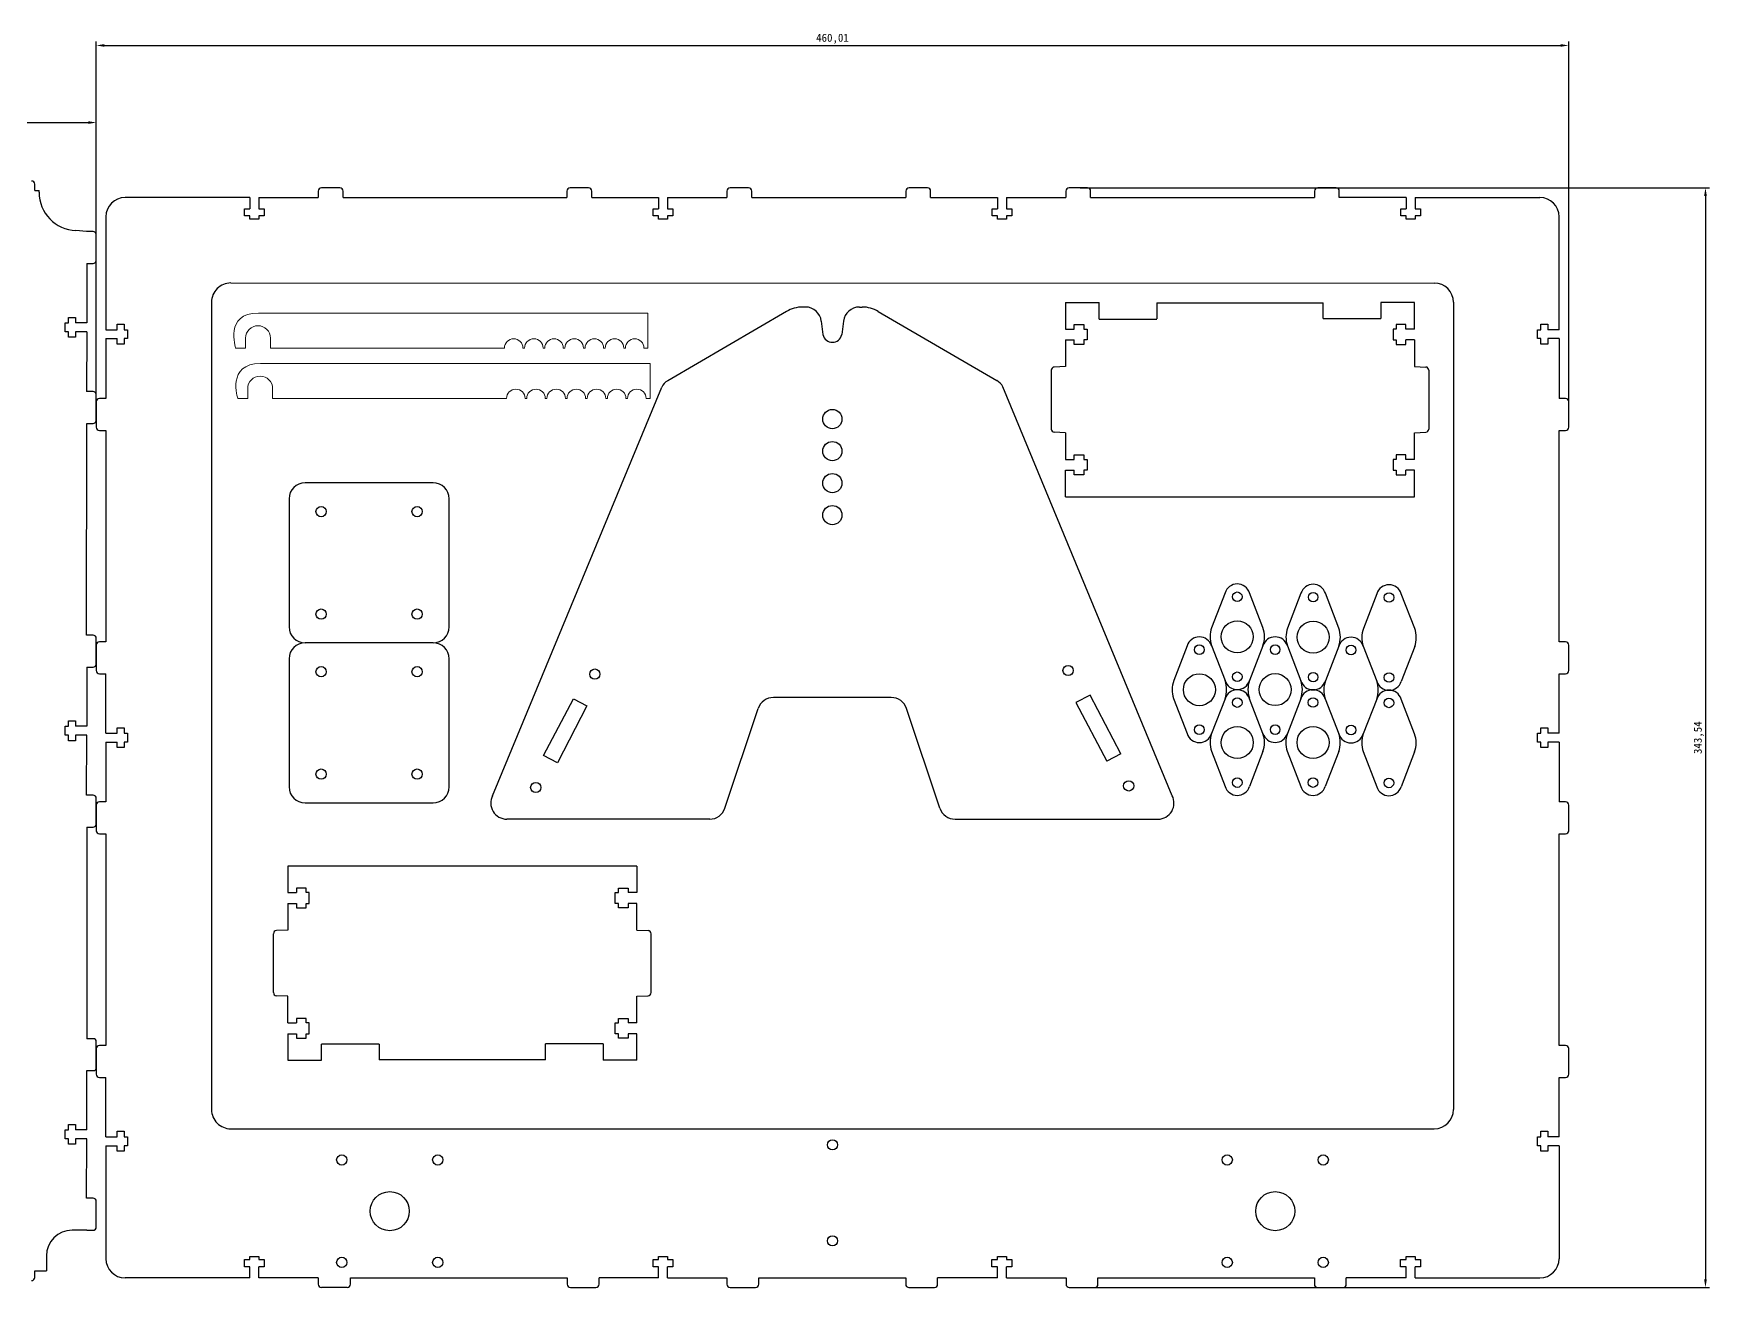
# Model space of a CAD drawing. Header units: millimetres. Extents: x 1942 to 3344, y 1295 to 2236.
# Drawn here: x 2820 to 3344, y 1690 to 2082 of the extents above; entities that cross this region are included whole.
import ezdxf

# ---------------------------------------------------------------- set-up
doc = ezdxf.new("R2010")
doc.units = ezdxf.units.MM
doc.layers.add('CUTS', color=1, linetype='Continuous')
doc.styles.get("Standard").update_dxf_attribs({"font": ''})
doc.styles.get('Standard').set_extended_font_data('SimSun')
doc.dimstyles.new('ISO-25', dxfattribs={"dimtxt": 2.5, "dimasz": 2.5, "dimexe": 1.25, "dimexo": 0.625, "dimtad": 1, "dimtxsty": 'Standard', "dimcen": 2.5, "dimadec": 0, "dimazin": 0, "dimtfac": 1, "dimtmove": 0, "dimatfit": 3, "dimfxl": 1, "dimarcsym": 0})

# ---------------------------------------------------------------- blocks, each defined once
blk = doc.blocks.new('*D9')
at = {"color": 0, "lineweight": -2, "transparency": 16777216}
for p, q in [((2380.07, 2015.54), (2380.07, 2055.19)), ((2382.57, 2053.94), (2837.58, 2053.94)), ((2840.08, 2015.54), (2840.08, 2055.19))]:
    blk.add_line(p, q, dxfattribs=at)
at = {"color": 0, "transparency": 16777216}
for points in [[(2382.57, 2054.36), (2382.57, 2053.53), (2380.07, 2053.94)], [(2837.58, 2054.36), (2837.58, 2053.53), (2840.08, 2053.94)]]:
    blk.add_solid(points, dxfattribs=at)
at = {"layer": 'Defpoints', "color": 0, "transparency": 16777216}
for p in [(2840.08, 2053.94), (2380.07, 2014.92), (2840.08, 2014.92)]:
    blk.add_point(p, dxfattribs=at)
at = {"color": 0, "transparency": 16777216, "insert": (2610.08, 2055.82), "char_height": 2.5, "attachment_point": 5}
blk.add_mtext('460', dxfattribs=at)
blk = doc.blocks.new('*D11')
at = {"color": 0, "lineweight": -2, "transparency": 16777216}
for p, q in [((2840.08, 1963.39), (2840.08, 2079.29)), ((3300.08, 1963.39), (3300.08, 2079.29)), ((2842.58, 2078.04), (3297.58, 2078.04))]:
    blk.add_line(p, q, dxfattribs=at)
at = {"color": 0, "transparency": 16777216}
for points in [[(2842.58, 2078.45), (2842.58, 2077.62), (2840.08, 2078.04)], [(3297.58, 2078.45), (3297.58, 2077.62), (3300.08, 2078.04)]]:
    blk.add_solid(points, dxfattribs=at)
at = {"layer": 'Defpoints', "color": 0, "transparency": 16777216}
for p in [(3300.08, 2078.04), (2840.08, 1962.76), (3300.08, 1962.76)]:
    blk.add_point(p, dxfattribs=at)
at = {"color": 0, "transparency": 16777216, "insert": (3070.08, 2080.12), "char_height": 2.5, "attachment_point": 5}
blk.add_mtext('460,01', dxfattribs=at)
blk = doc.blocks.new('*D12')
at = {"color": 0, "lineweight": -2, "transparency": 16777216}
for p, q in [((3147.48, 2033.52), (3344.07, 2033.52)), ((3342.82, 2031.02), (3342.82, 1692.48)), ((3147.48, 1689.98), (3344.07, 1689.98))]:
    blk.add_line(p, q, dxfattribs=at)
at = {"color": 0, "transparency": 16777216}
for points in [[(3342.4, 2031.02), (3343.23, 2031.02), (3342.82, 2033.52)], [(3342.4, 1692.48), (3343.23, 1692.48), (3342.82, 1689.98)]]:
    blk.add_solid(points, dxfattribs=at)
at = {"layer": 'Defpoints', "color": 0, "transparency": 16777216}
for p in [(3146.86, 2033.52), (3146.86, 1689.98), (3342.82, 1689.98)]:
    blk.add_point(p, dxfattribs=at)
at = {"color": 0, "transparency": 16777216, "insert": (3340.73, 1861.75), "char_height": 2.5, "attachment_point": 5, "rotation": 90}
blk.add_mtext('343,54', dxfattribs=at)

msp = doc.modelspace()

# ---------------------------------------------------------------- linework, layer by layer
at = {"color": 6}
for p, q in [((2890.879, 2030.521), (2909.428, 2030.521)), ((3018.552, 2030.521), (3037.102, 2030.521)), ((3124.45, 2030.521), (3142.984, 2030.521)), ((3249.323, 2030.521), (3228.423, 2030.536)), ((2837.076, 2009.93), (2837.076, 1991.379)), ((2876.078, 1997.815), (2876.078, 1745.561)), ((2837.076, 1988.578), (2837.074, 1969.903)), ((2843.078, 1986.426), (2843.076, 1967.753)), ((3297.083, 1986.427), (3297.081, 1967.753)), ((2945.308, 1941.375), (2905.308, 1941.375)), ((2900.308, 1936.375), (2900.308, 1896.375)), ((2950.308, 1896.375), (2950.308, 1936.375)), ((3142.906, 1937.019), (3251.906, 1937.019)), ((2945.308, 1891.375), (2905.308, 1891.375)), ((2900.308, 1886.375), (2900.308, 1846.375)), ((2950.308, 1846.375), (2950.308, 1886.375)), ((2837.076, 1883.836), (2837.076, 1865.304)), ((2843.078, 1863.151), (2843.078, 1881.7)), ((2837.074, 1843.814), (2837.076, 1862.503)), ((3297.083, 1860.35), (3297.081, 1841.676)), ((2905.308, 1841.375), (2945.308, 1841.375)), ((2837.076, 1739.226), (2837.085, 1757.741)), ((2843.078, 1737.074), (2843.078, 1755.623)), ((3297.083, 1737.076), (3297.083, 1755.626)), ((2837.074, 1717.835), (2837.076, 1736.425)), ((2909.389, 1692.981), (2890.84, 1692.981)), ((3015.712, 1692.981), (2997.18, 1692.981)), ((3121.611, 1692.981), (3102.935, 1692.983)), ((3249.284, 1692.981), (3230.609, 1692.983)), ((2918.505, 1689.982), (2910.389, 1689.982))]:
    msp.add_line(p, q, dxfattribs=at)
at = {"color": 6, "linetype": 'Continuous'}
for p, q in [((3055.713, 1994.936), (3018.63, 1973.279)), ((3061.63, 1996.301), (3060.756, 1996.301)), ((3078.47, 1996.301), (3079.349, 1996.301)), ((3084.383, 1994.942), (3121.395, 1973.382)), ((3142.906, 1997.719), (3142.906, 1989.42)), ((3142.906, 1997.719), (3153.427, 1997.719)), ((3153.427, 1992.541), (3153.427, 1997.719)), ((3171.407, 1997.614), (3171.427, 1992.614)), ((3171.407, 1997.614), (3223.406, 1997.614)), ((3223.406, 1992.719), (3223.406, 1997.614)), ((3251.906, 1997.719), (3241.406, 1997.719)), ((3241.406, 1997.719), (3241.406, 1992.719)), ((3251.906, 1989.42), (3251.906, 1997.719)), ((3066.592, 1991.914), (3067.116, 1987.672)), ((3073.507, 1991.914), (3072.983, 1987.672)), ((3153.427, 1992.541), (3171.427, 1992.541)), ((3223.406, 1992.719), (3241.406, 1992.719)), ((3142.906, 1986.019), (3142.906, 1977.719)), ((3251.906, 1986.019), (3251.906, 1977.719)), ((3138.406, 1976.562), (3138.406, 1958.175)), ((3142.906, 1977.719), (3139.362, 1977.561)), ((3251.906, 1977.719), (3255.451, 1977.561)), ((3256.406, 1976.562), (3256.406, 1958.175)), ((2963.893, 1843.624), (3016.724, 1971.285)), ((3176.204, 1843.625), (3123.305, 1971.386)), ((3142.906, 1957.019), (3139.362, 1957.176)), ((3142.906, 1957.019), (3142.906, 1948.72)), ((3251.906, 1957.019), (3255.451, 1957.176)), ((3251.906, 1948.72), (3251.906, 1957.019)), ((3142.906, 1937.019), (3142.906, 1945.319)), ((3251.906, 1937.019), (3251.906, 1945.319)), ((3150.543, 1875.045), (3146.128, 1872.727)), ((3160.181, 1856.702), (3150.543, 1875.045)), ((2979.838, 1856.163), (2989.134, 1873.847)), ((2993.302, 1871.698), (2984.15, 1853.941)), ((2989.134, 1873.847), (2993.302, 1871.698)), ((3036.465, 1839.715), (3046.892, 1870.887)), ((3088.465, 1874.301), (3051.634, 1874.301)), ((3103.634, 1839.715), (3093.207, 1870.887)), ((3146.128, 1872.727), (3155.76, 1854.381)), ((2984.15, 1853.941), (2979.838, 1856.163)), ((3160.181, 1856.702), (3155.76, 1854.381)), ((3031.723, 1836.301), (2968.321, 1836.301)), ((3108.376, 1836.301), (3171.777, 1836.301)), ((2899.927, 1821.653), (2899.927, 1813.354)), ((3008.927, 1821.653), (2899.927, 1821.632)), ((3008.927, 1821.653), (3008.927, 1813.354)), ((2899.927, 1809.953), (2899.927, 1801.653)), ((3008.927, 1801.653), (3008.927, 1809.953)), ((2899.927, 1801.653), (2896.382, 1801.496)), ((3008.927, 1801.653), (3012.471, 1801.496)), ((2895.427, 1782.11), (2895.427, 1800.497)), ((3013.427, 1782.11), (3013.427, 1800.497)), ((2899.927, 1780.953), (2896.382, 1781.111)), ((2899.927, 1772.654), (2899.927, 1780.953)), ((3008.927, 1780.953), (3012.471, 1781.111)), ((3008.927, 1772.654), (3008.927, 1780.953)), ((2899.927, 1769.253), (2899.927, 1760.953)), ((2928.427, 1765.953), (2910.427, 1765.953)), ((2910.427, 1760.953), (2910.427, 1765.953)), ((2928.427, 1765.953), (2928.427, 1761.058)), ((2998.406, 1766.131), (2980.406, 1766.131)), ((2980.426, 1761.058), (2980.406, 1766.058)), ((2998.406, 1766.131), (2998.406, 1760.953)), ((3008.927, 1760.953), (3008.927, 1769.253)), ((2899.927, 1760.953), (2910.427, 1760.953)), ((2980.426, 1761.058), (2928.427, 1761.058)), ((3008.927, 1760.953), (2998.406, 1760.953))]:
    msp.add_line(p, q, dxfattribs=at)
at = {"color": 6}
for centre, radius in [((3070.05, 1961.301), 3), ((3070.05, 1951.301), 3), ((3070.05, 1941.301), 3), ((3070.05, 1931.301), 3), ((2931.764, 1713.825), 6.1), ((3208.404, 1713.825), 6.1)]:
    msp.add_circle(centre, radius, dxfattribs=at)
at = {"color": 6, "linetype": 'Continuous'}
for centre in [(2995.822, 1881.631), (3143.686, 1882.739), (2977.384, 1846.188), (3162.621, 1846.688)]:
    msp.add_circle(centre, 1.6, dxfattribs=at)
for centre, radius, start, end in [((3060.756, 1986.301), 10, 90, 120.28512), ((3061.63, 1991.301), 5, 7.04691, 90), ((3078.47, 1991.301), 5, 90, 172.95309), ((3079.349, 1986.301), 10, 59.77882, 90), ((3070.05, 1988.301), 3, 192.10246, 347.89754), ((3139.406, 1976.562), 1, 92.5448, 180), ((3255.406, 1976.562), 1, 0, 87.4552), ((3021.151, 1968.962), 5, 120.28512, 152.30788), ((3118.878, 1969.061), 5, 27.69947, 59.77882), ((3139.406, 1958.175), 1, 180, 267.4552), ((3255.406, 1958.175), 1, 272.5448, 0), ((3051.634, 1869.301), 5, 90, 161.50543), ((3088.465, 1869.301), 5, 18.49457, 90), ((2968.321, 1841.301), 5, 152.30788, 270), ((3171.777, 1841.301), 5, 270, 27.69947), ((3031.723, 1841.301), 5, 270, 341.50543), ((3108.376, 1841.301), 5, 198.49457, 270), ((2896.427, 1800.497), 1, 92.5448, 180), ((3012.427, 1800.497), 1, 0, 87.4552), ((2896.427, 1782.11), 1, 180, 267.4552), ((3012.427, 1782.11), 1, 272.5448, 0)]:
    msp.add_arc(centre, radius, start, end, dxfattribs=at)
at = {"color": 6}
for centre, radius, start, end in [((2905.308, 1936.375), 5, 90, 180), ((2945.308, 1936.375), 5, 0, 90), ((3196.537, 1905.783), 4.002, 17.41348, 162.67118), ((3220.251, 1905.666), 4.002, 17.41348, 162.67118), ((3243.964, 1905.549), 4.002, 17.41348, 162.67118), ((2905.308, 1896.375), 5, 180, 270), ((2945.308, 1896.375), 5, 270, 0), ((2905.308, 1886.375), 5, 90, 180), ((2945.308, 1886.375), 5, 0, 90), ((3184.706, 1889.247), 4.002, 17.41348, 162.67118), ((3208.374, 1889.261), 4.002, 17.41348, 162.67118), ((3232.087, 1889.144), 4.002, 17.41348, 162.67118), ((3196.538, 1880.785), 4.001, 197.28806, 342.62727), ((3196.542, 1872.726), 4.002, 17.41348, 162.67118), ((3220.21, 1872.74), 4.002, 17.41348, 162.67118), ((3220.251, 1880.668), 4.001, 197.28806, 342.62727), ((3243.924, 1872.623), 4.002, 17.41348, 162.67118), ((3243.964, 1880.551), 4.001, 197.28806, 342.62727), ((3184.706, 1864.25), 4.001, 197.28806, 342.62727), ((3208.374, 1864.264), 4.001, 197.28806, 342.62727), ((3232.087, 1864.147), 4.001, 197.28806, 342.62727), ((2905.308, 1846.375), 5, 180, 270), ((2945.308, 1846.375), 5, 270, 0), ((3196.543, 1847.728), 4.001, 197.28806, 342.62727), ((3220.21, 1847.742), 4.001, 197.28806, 342.62727), ((3243.924, 1847.626), 4.001, 197.28806, 342.62727), ((2910.389, 1690.982), 1, 180, 270), ((2918.505, 1690.982), 1, 270, 0)]:
    msp.add_arc(centre, radius, start, end, dxfattribs=at)
at = {"layer": 'CUTS', "color": 6}
for p, q in [((2820.835, 2032.675), (2820.835, 2034.675)), ((2820.835, 2032.675), (2822.202, 2032.673)), ((2822.202, 2032.159), (2822.202, 2032.673)), ((2909.428, 2032.523), (2909.428, 2030.521)), ((2916.178, 2033.523), (2910.428, 2033.523)), ((2917.178, 2030.536), (2917.178, 2032.523)), ((2987.133, 2032.523), (2987.133, 2030.521)), ((2993.883, 2033.523), (2988.133, 2033.523)), ((2994.883, 2030.536), (2994.883, 2032.523)), ((3037.102, 2032.523), (3037.102, 2030.521)), ((3043.852, 2033.523), (3038.102, 2033.523)), ((3044.852, 2030.536), (3044.852, 2032.523)), ((3093, 2032.523), (3093, 2030.536)), ((3099.75, 2033.523), (3094, 2033.523)), ((3100.75, 2030.536), (3100.75, 2032.523)), ((3142.984, 2032.523), (3142.984, 2030.521)), ((3149.734, 2033.523), (3143.984, 2033.523)), ((3150.734, 2030.536), (3150.734, 2032.523)), ((3220.673, 2032.523), (3220.673, 2030.521)), ((3227.423, 2033.523), (3221.673, 2033.523)), ((3228.423, 2030.536), (3228.423, 2032.523)), ((2888.078, 2030.521), (2849.077, 2030.516)), ((2886.378, 2024.83), (2886.378, 2027.031)), ((2886.378, 2027.031), (2888.078, 2027.031)), ((2888.078, 2030.521), (2888.078, 2027.031)), ((2890.879, 2030.521), (2890.878, 2027.031)), ((2890.878, 2027.031), (2892.578, 2027.031)), ((2892.578, 2027.031), (2892.578, 2024.83)), ((2917.178, 2030.536), (2987.133, 2030.521)), ((2994.883, 2030.536), (3015.751, 2030.521)), ((3014.051, 2024.83), (3014.051, 2027.031)), ((3014.051, 2027.031), (3015.751, 2027.031)), ((3015.751, 2030.521), (3015.751, 2027.031)), ((3018.552, 2030.521), (3018.552, 2027.031)), ((3018.552, 2027.031), (3020.251, 2027.031)), ((3020.251, 2027.031), (3020.251, 2024.83)), ((3044.852, 2030.536), (3093, 2030.536)), ((3100.75, 2030.536), (3121.649, 2030.521)), ((3119.949, 2024.83), (3119.949, 2027.031)), ((3119.949, 2027.031), (3121.649, 2027.031)), ((3121.649, 2030.521), (3121.649, 2027.031)), ((3124.45, 2030.521), (3124.45, 2027.031)), ((3124.45, 2027.031), (3126.15, 2027.031)), ((3126.15, 2027.031), (3126.15, 2024.83)), ((3150.734, 2030.536), (3220.673, 2030.521)), ((3247.623, 2024.83), (3247.623, 2027.031)), ((3247.623, 2027.031), (3249.323, 2027.031)), ((3249.323, 2030.521), (3249.323, 2027.031)), ((3252.124, 2030.521), (3291.083, 2030.52)), ((3252.124, 2030.521), (3252.124, 2027.031)), ((3252.124, 2027.031), (3253.823, 2027.031)), ((3253.823, 2027.031), (3253.823, 2024.83)), ((2843.078, 2024.516), (2843.078, 1989.227)), ((2888.078, 2024.83), (2886.378, 2024.83)), ((2888.078, 2023.809), (2888.078, 2024.83)), ((2890.878, 2023.809), (2888.078, 2023.809)), ((2892.578, 2024.83), (2890.878, 2024.83)), ((2890.878, 2024.83), (2890.878, 2023.809)), ((3015.751, 2024.83), (3014.051, 2024.83)), ((3015.751, 2023.809), (3015.751, 2024.83)), ((3018.552, 2023.809), (3015.751, 2023.809)), ((3020.251, 2024.83), (3018.552, 2024.83)), ((3018.552, 2024.83), (3018.552, 2023.809)), ((3121.649, 2024.83), (3119.949, 2024.83)), ((3121.649, 2023.809), (3121.649, 2024.83)), ((3124.45, 2023.809), (3121.649, 2023.809)), ((3126.15, 2024.83), (3124.45, 2024.83)), ((3124.45, 2024.83), (3124.45, 2023.809)), ((3249.323, 2024.83), (3247.623, 2024.83)), ((3249.323, 2023.809), (3249.323, 2024.83)), ((3252.124, 2023.809), (3249.323, 2023.809)), ((3253.823, 2024.83), (3252.124, 2024.83)), ((3252.124, 2024.83), (3252.124, 2023.809)), ((3297.082, 1989.228), (3297.083, 2024.52)), ((2837.074, 2019.906), (2833.71, 2020.169)), ((2839.076, 2019.906), (2837.074, 2019.906)), ((2840.076, 2010.93), (2840.076, 2018.906)), ((2837.076, 2009.93), (2839.076, 2009.93)), ((2882.078, 2003.815), (3258.083, 2003.813)), ((3264.083, 1997.813), (3264.083, 1745.565)), ((2830.365, 1988.579), (2830.365, 1991.379)), ((2830.365, 1991.379), (2831.386, 1991.379)), ((2831.386, 1991.379), (2831.386, 1993.08)), ((2831.386, 1993.08), (2833.587, 1993.08)), ((2833.587, 1993.08), (2833.587, 1991.379)), ((2837.076, 1991.379), (2833.587, 1991.379)), ((2846.568, 1989.227), (2846.568, 1990.926)), ((2846.568, 1990.926), (2848.769, 1990.926)), ((2848.769, 1990.926), (2848.769, 1989.227)), ((3145.596, 1989.419), (3145.596, 1990.819)), ((3145.596, 1990.819), (3148.597, 1990.819)), ((3148.597, 1990.819), (3148.597, 1989.419)), ((3249.217, 1990.819), (3246.216, 1990.819)), ((3246.216, 1990.819), (3246.216, 1989.419)), ((3249.217, 1989.419), (3249.217, 1990.819)), ((3291.393, 1989.228), (3291.393, 1990.928)), ((3291.393, 1990.928), (3293.593, 1990.928)), ((3293.593, 1990.928), (3293.593, 1989.228)), ((2831.386, 1988.579), (2830.365, 1988.579)), ((2831.386, 1986.879), (2831.386, 1988.579)), ((2833.587, 1986.879), (2831.386, 1986.879)), ((2837.076, 1988.578), (2833.587, 1988.579)), ((2833.587, 1988.579), (2833.587, 1986.879)), ((2843.078, 1989.227), (2846.568, 1989.227)), ((2843.078, 1986.426), (2846.568, 1986.426)), ((2846.568, 1984.726), (2846.568, 1986.426)), ((2848.769, 1984.726), (2846.568, 1984.726)), ((2848.769, 1989.227), (2849.79, 1989.227)), ((2849.79, 1986.426), (2848.769, 1986.426)), ((2848.769, 1986.426), (2848.769, 1984.726)), ((2849.79, 1989.227), (2849.79, 1986.426)), ((3142.906, 1989.42), (3145.596, 1989.419)), ((3142.906, 1986.019), (3145.596, 1986.019)), ((3145.596, 1984.618), (3145.596, 1986.019)), ((3148.597, 1984.618), (3145.596, 1984.618)), ((3148.597, 1989.419), (3149.618, 1989.419)), ((3149.618, 1986.019), (3148.597, 1986.019)), ((3148.597, 1986.019), (3148.597, 1984.618)), ((3149.618, 1989.419), (3149.618, 1986.019)), ((3246.216, 1989.419), (3245.195, 1989.419)), ((3245.195, 1989.419), (3245.195, 1986.019)), ((3245.195, 1986.019), (3246.216, 1986.019)), ((3246.216, 1986.019), (3246.216, 1984.618)), ((3246.216, 1984.618), (3249.217, 1984.618)), ((3251.906, 1989.42), (3249.217, 1989.419)), ((3249.217, 1984.618), (3249.217, 1986.019)), ((3251.906, 1986.019), (3249.217, 1986.019)), ((3290.372, 1986.427), (3290.372, 1989.228)), ((3290.372, 1989.228), (3291.393, 1989.228)), ((3291.393, 1986.427), (3290.372, 1986.427)), ((3291.393, 1984.728), (3291.393, 1986.427)), ((3293.593, 1984.728), (3291.393, 1984.728)), ((3297.082, 1989.228), (3293.593, 1989.228)), ((3297.083, 1986.427), (3293.593, 1986.427)), ((3293.593, 1986.427), (3293.593, 1984.728)), ((2839.076, 1969.903), (2837.074, 1969.903)), ((2840.076, 1960.927), (2840.076, 1968.903)), ((2840.076, 1966.753), (2840.076, 1958.777)), ((2843.076, 1967.753), (2841.076, 1967.753)), ((3299.083, 1967.753), (3297.081, 1967.753)), ((3300.083, 1958.777), (3300.083, 1966.753)), ((2837.074, 1893.811), (2837.076, 1959.927)), ((2837.076, 1959.927), (2839.076, 1959.927)), ((2841.076, 1957.777), (2843.078, 1957.777)), ((2843.078, 1957.777), (2843.078, 1891.676)), ((3297.081, 1891.676), (3297.083, 1957.777)), ((3297.083, 1957.777), (3299.083, 1957.777)), ((3142.906, 1948.72), (3145.596, 1948.719)), ((3145.596, 1948.719), (3145.596, 1950.119)), ((3145.596, 1950.119), (3148.597, 1950.119)), ((3148.597, 1950.119), (3148.597, 1948.719)), ((3148.597, 1948.719), (3149.618, 1948.719)), ((3149.618, 1948.719), (3149.618, 1945.319)), ((3246.216, 1948.719), (3245.195, 1948.719)), ((3245.195, 1948.719), (3245.195, 1945.319)), ((3249.217, 1950.119), (3246.216, 1950.119)), ((3246.216, 1950.119), (3246.216, 1948.719)), ((3249.217, 1948.719), (3249.217, 1950.119)), ((3251.906, 1948.72), (3249.217, 1948.719)), ((3142.906, 1945.319), (3145.596, 1945.319)), ((3145.596, 1943.918), (3145.596, 1945.319)), ((3148.597, 1943.918), (3145.596, 1943.918)), ((3149.618, 1945.319), (3148.597, 1945.319)), ((3148.597, 1945.319), (3148.597, 1943.918)), ((3245.195, 1945.319), (3246.216, 1945.319)), ((3246.216, 1945.319), (3246.216, 1943.918)), ((3246.216, 1943.918), (3249.217, 1943.918)), ((3249.217, 1943.918), (3249.217, 1945.319)), ((3251.906, 1945.319), (3249.217, 1945.319)), ((2839.076, 1893.811), (2837.074, 1893.811)), ((2840.076, 1884.836), (2840.076, 1892.811)), ((2840.076, 1890.676), (2840.076, 1882.7)), ((2843.078, 1891.676), (2841.076, 1891.676)), ((3299.083, 1891.676), (3297.081, 1891.676)), ((3300.083, 1882.7), (3300.083, 1890.676)), ((2837.076, 1883.836), (2839.076, 1883.836)), ((2841.076, 1881.7), (2843.078, 1881.7)), ((3297.083, 1881.7), (3299.083, 1881.7)), ((3297.083, 1863.151), (3297.083, 1881.7)), ((2830.365, 1862.503), (2830.365, 1865.304)), ((2830.365, 1865.304), (2831.386, 1865.304)), ((2831.386, 1865.304), (2831.386, 1867.004)), ((2831.386, 1867.004), (2833.587, 1867.004)), ((2833.587, 1867.004), (2833.587, 1865.304)), ((2837.076, 1865.304), (2833.587, 1865.304)), ((2846.568, 1863.151), (2846.568, 1864.85)), ((2846.568, 1864.85), (2848.769, 1864.85)), ((2848.769, 1864.85), (2848.769, 1863.151)), ((3291.393, 1863.151), (3291.393, 1864.851)), ((3291.393, 1864.851), (3293.593, 1864.851)), ((3293.593, 1864.851), (3293.593, 1863.151)), ((2831.386, 1862.503), (2830.365, 1862.503)), ((2831.386, 1860.804), (2831.386, 1862.503)), ((2833.587, 1860.804), (2831.386, 1860.804)), ((2837.076, 1862.503), (2833.587, 1862.503)), ((2833.587, 1862.503), (2833.587, 1860.804)), ((2843.078, 1863.151), (2846.568, 1863.151)), ((2843.078, 1860.35), (2843.078, 1841.675)), ((2843.078, 1860.35), (2846.568, 1860.35)), ((2846.568, 1858.65), (2846.568, 1860.35)), ((2848.769, 1863.151), (2849.79, 1863.151)), ((2849.79, 1860.35), (2848.769, 1860.35)), ((2848.769, 1860.35), (2848.769, 1858.65)), ((2849.79, 1863.151), (2849.79, 1860.35)), ((3290.372, 1860.35), (3290.372, 1863.151)), ((3290.372, 1863.151), (3291.393, 1863.151)), ((3291.393, 1860.35), (3290.372, 1860.35)), ((3291.393, 1858.651), (3291.393, 1860.35)), ((3297.083, 1863.151), (3293.593, 1863.151)), ((3297.083, 1860.35), (3293.593, 1860.35)), ((3293.593, 1860.35), (3293.593, 1858.651)), ((2848.769, 1858.65), (2846.568, 1858.65)), ((3293.593, 1858.651), (3291.393, 1858.651)), ((2839.076, 1843.814), (2837.074, 1843.814)), ((2840.076, 1834.838), (2840.076, 1842.814)), ((2840.076, 1840.675), (2840.076, 1832.699)), ((2843.078, 1841.675), (2841.076, 1841.675)), ((3299.083, 1841.676), (3297.081, 1841.676)), ((3300.083, 1832.7), (3300.083, 1840.676)), ((2837.076, 1833.838), (2839.076, 1833.838)), ((2837.076, 1833.838), (2837.083, 1767.717)), ((2841.076, 1831.699), (2843.078, 1831.699)), ((2843.078, 1831.699), (2843.078, 1765.599)), ((3297.081, 1831.7), (3299.083, 1831.7)), ((3297.081, 1765.602), (3297.081, 1831.7)), ((2899.927, 1813.354), (2902.616, 1813.354)), ((2905.617, 1814.754), (2902.616, 1814.754)), ((2902.616, 1814.754), (2902.616, 1813.354)), ((2905.617, 1813.354), (2905.617, 1814.754)), ((2906.638, 1813.354), (2905.617, 1813.354)), ((2906.638, 1809.953), (2906.638, 1813.354)), ((3002.215, 1809.953), (3002.215, 1813.354)), ((3002.215, 1813.354), (3003.236, 1813.354)), ((3003.236, 1813.354), (3003.236, 1814.754)), ((3003.236, 1814.754), (3006.237, 1814.754)), ((3006.237, 1814.754), (3006.237, 1813.354)), ((3008.927, 1813.354), (3006.237, 1813.354)), ((2899.927, 1809.953), (2902.616, 1809.953)), ((2902.616, 1809.953), (2902.616, 1808.553)), ((2902.616, 1808.553), (2905.617, 1808.553)), ((2905.617, 1808.553), (2905.617, 1809.953)), ((2905.617, 1809.953), (2906.638, 1809.953)), ((3003.236, 1809.953), (3002.215, 1809.953)), ((3003.236, 1808.553), (3003.236, 1809.953)), ((3006.237, 1808.553), (3003.236, 1808.553)), ((3008.927, 1809.953), (3006.237, 1809.953)), ((3006.237, 1809.953), (3006.237, 1808.553)), ((2899.927, 1772.654), (2902.616, 1772.654)), ((2905.617, 1774.054), (2902.616, 1774.054)), ((2902.616, 1774.054), (2902.616, 1772.654)), ((2905.617, 1772.654), (2905.617, 1774.054)), ((2906.638, 1772.654), (2905.617, 1772.654)), ((2906.638, 1769.253), (2906.638, 1772.654)), ((3002.215, 1769.253), (3002.215, 1772.654)), ((3002.215, 1772.654), (3003.236, 1772.654)), ((3003.236, 1772.654), (3003.236, 1774.054)), ((3003.236, 1774.054), (3006.237, 1774.054)), ((3006.237, 1774.054), (3006.237, 1772.654)), ((3008.927, 1772.654), (3006.237, 1772.654)), ((2839.085, 1767.717), (2837.083, 1767.717)), ((2840.076, 1764.599), (2840.076, 1756.623)), ((2840.085, 1758.741), (2840.085, 1766.717)), ((2843.078, 1765.599), (2841.076, 1765.599)), ((2899.927, 1769.253), (2902.616, 1769.253)), ((2902.616, 1769.253), (2902.616, 1767.853)), ((2902.616, 1767.853), (2905.617, 1767.853)), ((2905.617, 1767.853), (2905.617, 1769.253)), ((2905.617, 1769.253), (2906.638, 1769.253)), ((3003.236, 1769.253), (3002.215, 1769.253)), ((3003.236, 1767.853), (3003.236, 1769.253)), ((3006.237, 1767.853), (3003.236, 1767.853)), ((3008.927, 1769.253), (3006.237, 1769.253)), ((3006.237, 1769.253), (3006.237, 1767.853)), ((3299.083, 1765.602), (3297.081, 1765.602)), ((3300.083, 1756.626), (3300.083, 1764.602)), ((2837.085, 1757.741), (2839.085, 1757.741)), ((2841.076, 1755.623), (2843.078, 1755.623)), ((3297.083, 1755.626), (3299.083, 1755.626)), ((2830.365, 1736.426), (2830.365, 1739.226)), ((2830.365, 1739.226), (2831.386, 1739.226)), ((2831.386, 1739.226), (2831.386, 1740.926)), ((2831.386, 1740.926), (2833.587, 1740.926)), ((2833.587, 1740.926), (2833.587, 1739.226)), ((2837.076, 1739.226), (2833.587, 1739.226)), ((2846.568, 1737.074), (2846.568, 1738.773)), ((2846.568, 1738.773), (2848.769, 1738.773)), ((2848.769, 1738.773), (2848.769, 1737.074)), ((2882.078, 1739.561), (3258.083, 1739.565)), ((2882.078, 1739.561), (3258.083, 1739.565)), ((3291.393, 1737.076), (3291.393, 1738.776)), ((3291.393, 1738.776), (3293.593, 1738.776)), ((3293.593, 1738.776), (3293.593, 1737.076)), ((2831.386, 1736.426), (2830.365, 1736.426)), ((2831.386, 1734.726), (2831.386, 1736.426)), ((2833.587, 1734.726), (2831.386, 1734.726)), ((2837.076, 1736.425), (2833.587, 1736.426)), ((2833.587, 1736.426), (2833.587, 1734.726)), ((2843.078, 1737.074), (2846.568, 1737.074)), ((2843.078, 1734.273), (2843.083, 1698.981)), ((2843.078, 1734.273), (2846.568, 1734.273)), ((2846.568, 1732.573), (2846.568, 1734.273)), ((2848.769, 1737.074), (2849.79, 1737.074)), ((2849.79, 1734.273), (2848.769, 1734.273)), ((2848.769, 1734.273), (2848.769, 1732.573)), ((2849.79, 1737.074), (2849.79, 1734.273)), ((3290.372, 1734.275), (3290.372, 1737.076)), ((3290.372, 1737.076), (3291.393, 1737.076)), ((3291.393, 1734.275), (3290.372, 1734.275)), ((3291.393, 1732.576), (3291.393, 1734.275)), ((3297.083, 1737.076), (3293.593, 1737.076)), ((3297.083, 1734.275), (3293.593, 1734.275)), ((3293.593, 1734.275), (3293.593, 1732.576)), ((3297.083, 1734.275), (3297.082, 1698.981)), ((2848.769, 1732.573), (2846.568, 1732.573)), ((3293.593, 1732.576), (3291.393, 1732.576)), ((2839.076, 1717.835), (2837.074, 1717.835)), ((2840.076, 1708.859), (2840.076, 1716.835)), ((2837.076, 1707.859), (2832.496, 1707.859)), ((2837.076, 1707.859), (2839.076, 1707.859)), ((2824.496, 1699.859), (2824.496, 1695.15)), ((2886.339, 1696.471), (2886.339, 1698.672)), ((2886.339, 1698.672), (2888.039, 1698.672)), ((2888.039, 1696.471), (2886.339, 1696.471)), ((2888.039, 1698.672), (2888.039, 1699.693)), ((2888.039, 1699.693), (2890.84, 1699.693)), ((2888.039, 1692.981), (2888.039, 1696.471)), ((2890.84, 1699.693), (2890.84, 1698.672)), ((2890.84, 1698.672), (2892.54, 1698.672)), ((2892.54, 1696.471), (2890.84, 1696.471)), ((2890.84, 1692.981), (2890.84, 1696.471)), ((2892.54, 1698.672), (2892.54, 1696.471)), ((3014.013, 1696.471), (3014.013, 1698.672)), ((3014.013, 1698.672), (3015.712, 1698.672)), ((3015.712, 1696.471), (3014.013, 1696.471)), ((3015.712, 1698.672), (3015.712, 1699.693)), ((3015.712, 1699.693), (3018.513, 1699.693)), ((3015.712, 1692.981), (3015.712, 1696.471)), ((3018.513, 1699.693), (3018.513, 1698.672)), ((3018.513, 1698.672), (3020.213, 1698.672)), ((3020.213, 1696.471), (3018.513, 1696.471)), ((3018.513, 1692.982), (3018.513, 1696.471)), ((3020.213, 1698.672), (3020.213, 1696.471)), ((3119.911, 1696.471), (3119.911, 1698.672)), ((3119.911, 1698.672), (3121.611, 1698.672)), ((3121.611, 1696.471), (3119.911, 1696.471)), ((3121.611, 1698.672), (3121.611, 1699.693)), ((3121.611, 1699.693), (3124.412, 1699.693)), ((3121.611, 1692.981), (3121.611, 1696.471)), ((3124.412, 1699.693), (3124.412, 1698.672)), ((3124.412, 1698.672), (3126.112, 1698.672)), ((3126.112, 1696.471), (3124.412, 1696.471)), ((3124.412, 1692.982), (3124.412, 1696.471)), ((3126.112, 1698.672), (3126.112, 1696.471)), ((3247.585, 1696.471), (3247.585, 1698.672)), ((3247.585, 1698.672), (3249.284, 1698.672)), ((3249.284, 1696.471), (3247.585, 1696.471)), ((3249.284, 1698.672), (3249.284, 1699.693)), ((3249.284, 1699.693), (3252.085, 1699.693)), ((3249.284, 1692.981), (3249.284, 1696.471)), ((3252.085, 1699.693), (3252.085, 1698.672)), ((3252.085, 1698.672), (3253.785, 1698.672)), ((3253.785, 1696.471), (3252.085, 1696.471)), ((3252.085, 1692.981), (3252.085, 1696.471)), ((3253.785, 1698.672), (3253.785, 1696.471)), ((2820.835, 1695.135), (2824.496, 1695.15)), ((2820.835, 1693.133), (2820.835, 1695.135)), ((2888.039, 1692.981), (2849.083, 1692.981)), ((2909.389, 1692.981), (2909.389, 1690.982)), ((2919.505, 1692.984), (2987.204, 1692.981)), ((2919.505, 1690.982), (2919.505, 1692.984)), ((2987.204, 1692.981), (2987.204, 1690.981)), ((2997.18, 1690.981), (2997.18, 1692.983)), ((3018.513, 1692.982), (3037.063, 1692.981)), ((3037.063, 1692.981), (3037.063, 1690.981)), ((3047.039, 1690.981), (3047.039, 1692.983)), ((3047.039, 1692.983), (3092.959, 1692.981)), ((3092.959, 1692.981), (3092.959, 1690.981)), ((3102.935, 1690.981), (3102.935, 1692.983)), ((3124.412, 1692.982), (3143.055, 1692.981)), ((3143.055, 1692.981), (3143.055, 1690.981)), ((3153.031, 1690.981), (3153.031, 1692.983)), ((3153.031, 1692.983), (3220.633, 1692.981)), ((3220.633, 1692.981), (3220.633, 1690.981)), ((3230.609, 1690.981), (3230.609, 1692.983)), ((3252.085, 1692.981), (3291.082, 1692.981)), ((2988.204, 1689.981), (2996.18, 1689.981)), ((3038.063, 1689.981), (3046.039, 1689.981)), ((3093.959, 1689.981), (3101.935, 1689.981)), ((3144.055, 1689.981), (3152.031, 1689.981)), ((3221.633, 1689.981), (3229.609, 1689.981))]:
    msp.add_line(p, q, dxfattribs=at)
at = {"layer": 'CUTS', "color": 6, "lineweight": 0}
for points in [[(2967.591, 1983.485), (2894.509, 1983.485)], [(2973.891, 1983.485), (2973.392, 1983.485)], [(2980.191, 1983.485), (2979.692, 1983.485)], [(2986.492, 1983.485), (2985.991, 1983.485)], [(2992.792, 1983.485), (2992.291, 1983.485)], [(2999.091, 1983.485), (2998.591, 1983.485)], [(3005.391, 1983.485), (3004.891, 1983.485)], [(3012.416, 1983.485), (3011.191, 1983.485)], [(2968.263, 1967.721), (2895.181, 1967.721)], [(2974.563, 1967.721), (2974.063, 1967.721)], [(2980.863, 1967.721), (2980.363, 1967.721)], [(2987.163, 1967.721), (2986.663, 1967.721)], [(2993.463, 1967.721), (2992.963, 1967.721)], [(2999.763, 1967.721), (2999.263, 1967.721)], [(3006.063, 1967.721), (3005.563, 1967.721)], [(3013.088, 1967.721), (3011.863, 1967.721)]]:
    msp.add_lwpolyline(points, dxfattribs=at)
at = {"layer": 'CUTS', "color": 6}
for points in [[(3192.717, 1906.974), (3188.519, 1896.112)], [(3204.549, 1896.131), (3200.356, 1906.98)], [(3216.431, 1906.858), (3212.233, 1895.996)], [(3228.262, 1896.015), (3224.069, 1906.863)], [(3240.144, 1906.741), (3235.946, 1895.879)], [(3251.976, 1895.898), (3247.782, 1906.747)], [(3180.886, 1890.439), (3176.688, 1879.577)], [(3188.479, 1890.576), (3192.718, 1879.596)], [(3204.554, 1890.453), (3200.356, 1879.591)], [(3212.192, 1890.459), (3216.431, 1879.479)], [(3228.267, 1890.336), (3224.069, 1879.474)], [(3235.905, 1890.342), (3240.144, 1879.363)], [(3251.98, 1890.22), (3247.783, 1879.357)], [(3176.647, 1874.04), (3180.886, 1863.061)], [(3192.722, 1873.918), (3188.524, 1863.056)], [(3204.554, 1863.075), (3200.361, 1873.923)], [(3216.39, 1873.932), (3212.192, 1863.07)], [(3224.028, 1873.938), (3228.267, 1862.958)], [(3240.103, 1873.815), (3235.905, 1862.953)], [(3251.935, 1862.972), (3247.742, 1873.821)], [(3188.484, 1857.519), (3192.723, 1846.539)], [(3204.559, 1857.396), (3200.361, 1846.534)], [(3212.151, 1857.533), (3216.39, 1846.553)], [(3228.226, 1857.411), (3224.029, 1846.548)], [(3235.865, 1857.416), (3240.104, 1846.437)], [(3251.94, 1857.294), (3247.742, 1846.431)]]:
    msp.add_lwpolyline(points, dxfattribs=at)
for centre, radius in [((2910.308, 1932.375), 1.6), ((2940.308, 1932.375), 1.6), ((3196.536, 1905.784), 1.5), ((3220.249, 1905.667), 1.5), ((3243.962, 1905.551), 1.5), ((2910.308, 1900.375), 1.6), ((2940.308, 1900.375), 1.6), ((3196.536, 1893.284), 5), ((3220.249, 1893.167), 5), ((3184.704, 1889.249), 1.5), ((3208.372, 1889.263), 1.5), ((3232.085, 1889.146), 1.5), ((2910.308, 1882.375), 1.6), ((2940.308, 1882.375), 1.6), ((3184.704, 1876.749), 5), ((3196.536, 1880.784), 1.5), ((3208.372, 1876.763), 5), ((3220.249, 1880.667), 1.5), ((3243.962, 1880.551), 1.5), ((3196.541, 1872.728), 1.5), ((3220.208, 1872.742), 1.5), ((3243.922, 1872.625), 1.5), ((3184.704, 1864.249), 1.5), ((3196.541, 1860.228), 5), ((3208.372, 1864.263), 1.5), ((3220.208, 1860.242), 5), ((3232.085, 1864.146), 1.5), ((2910.308, 1850.375), 1.6), ((2940.308, 1850.375), 1.6), ((3196.541, 1847.728), 1.5), ((3220.208, 1847.742), 1.5), ((3243.922, 1847.625), 1.5), ((3070.08, 1734.563), 1.6), ((2916.764, 1729.825), 1.6), ((2946.764, 1729.825), 1.6), ((3193.404, 1729.825), 1.6), ((3223.404, 1729.825), 1.6), ((3070.08, 1704.563), 1.6), ((2916.764, 1697.825), 1.6), ((2946.764, 1697.825), 1.6), ((3193.404, 1697.825), 1.6), ((3223.404, 1697.825), 1.6)]:
    msp.add_circle(centre, radius, dxfattribs=at)
for centre, radius, start, end in [((2819.835, 2034.675), 1, 0, 90), ((2834.202, 2032.159), 12, 180, 267.64764), ((2910.428, 2032.523), 1, 90, 180), ((2916.178, 2032.523), 1, 0, 90), ((2988.133, 2032.523), 1, 90, 180), ((2993.883, 2032.523), 1, 0, 90), ((3038.102, 2032.523), 1, 90, 180), ((3043.852, 2032.523), 1, 0, 90), ((3094, 2032.523), 1, 90, 180), ((3099.75, 2032.523), 1, 0, 90), ((3143.984, 2032.523), 1, 90, 180), ((3149.734, 2032.523), 1, 0, 90), ((3221.673, 2032.523), 1, 90, 180), ((3227.423, 2032.523), 1, 0, 90), ((2849.078, 2024.516), 6, 90.00726, 180.00057), ((3291.083, 2024.52), 6, 0, 89.99948), ((2839.076, 2018.906), 1, 0, 90), ((2839.076, 2010.93), 1, 270, 0), ((2882.078, 1997.815), 6, 89.99968, 180), ((3258.083, 1997.813), 6, 359.99984, 89.99968), ((2839.076, 1968.903), 1, 0, 90), ((2841.076, 1966.753), 1, 90, 180), ((3299.083, 1966.753), 1, 0, 90), ((2839.076, 1960.927), 1, 270, 0), ((2841.076, 1958.777), 1, 180, 270), ((3299.083, 1958.777), 1, 270, 0), ((3196.542, 1893.285), 8.507, 160.58724, 198.57313), ((3196.47, 1893.286), 8.566, 340.68877, 19.40379), ((3220.256, 1893.168), 8.507, 160.58724, 198.57313), ((3220.183, 1893.169), 8.566, 340.68877, 19.40379), ((3243.969, 1893.052), 8.507, 160.58724, 198.57313), ((3243.897, 1893.052), 8.566, 340.68877, 19.40379), ((2839.076, 1892.811), 1, 0, 90), ((2841.076, 1890.676), 1, 90, 180), ((3299.083, 1890.676), 1, 0, 90), ((2839.076, 1884.836), 1, 270, 0), ((2841.076, 1882.7), 1, 180, 270), ((3299.083, 1882.7), 1, 270, 0), ((3184.711, 1876.75), 8.507, 160.58724, 198.57313), ((3184.639, 1876.75), 8.566, 340.68877, 19.40379), ((3208.379, 1876.764), 8.507, 160.58724, 198.57313), ((3208.306, 1876.764), 8.566, 340.68877, 19.40379), ((3232.092, 1876.647), 8.507, 160.58724, 198.57313), ((3232.02, 1876.648), 8.566, 340.68877, 19.40379), ((3196.547, 1860.228), 8.507, 160.58724, 198.57313), ((3196.475, 1860.229), 8.566, 340.68877, 19.40379), ((3220.215, 1860.242), 8.507, 160.58724, 198.57313), ((3220.143, 1860.243), 8.566, 340.68877, 19.40379), ((3243.928, 1860.126), 8.507, 160.58724, 198.57313), ((3243.856, 1860.126), 8.566, 340.68877, 19.40379), ((2839.076, 1842.814), 1, 0, 90), ((2841.076, 1840.675), 1, 90, 180), ((3299.083, 1840.676), 1, 0, 90), ((2839.076, 1834.838), 1, 270, 0), ((2841.076, 1832.699), 1, 180, 270), ((3299.083, 1832.7), 1, 270, 0), ((2839.085, 1766.717), 1, 0, 90), ((2841.076, 1764.599), 1, 90, 180), ((3299.083, 1764.602), 1, 0, 90), ((2839.085, 1758.741), 1, 270, 0), ((2841.076, 1756.623), 1, 180, 270), ((3299.083, 1756.626), 1, 270, 0), ((2882.078, 1745.561), 6, 180, 270.00058), ((3258.083, 1745.565), 6, 270.00058, 359.99984), ((2839.076, 1716.835), 1, 0, 90), ((2832.496, 1699.859), 8, 90, 180), ((2839.076, 1708.859), 1, 270, 0), ((2849.083, 1698.981), 6, 180.00745, 270), ((3291.082, 1698.981), 6, 270, 359.99828), ((2819.835, 1693.133), 1, 270, 0), ((2988.204, 1690.981), 1, 180, 270), ((2996.18, 1690.981), 1, 270, 0), ((3038.063, 1690.981), 1, 180, 270), ((3046.039, 1690.981), 1, 270, 0), ((3093.959, 1690.981), 1, 180, 270), ((3101.935, 1690.981), 1, 270, 0), ((3144.055, 1690.981), 1, 180, 270), ((3152.031, 1690.981), 1, 270, 0), ((3221.633, 1690.981), 1, 180, 270), ((3229.609, 1690.981), 1, 270, 0)]:
    msp.add_arc(centre, radius, start, end, dxfattribs=at)
at = {"layer": 'CUTS', "color": 6, "lineweight": 0}
for points, knots in [([(2886.708, 1983.485), (2886.708, 1983.485), (2883.626, 1983.485), (2883.626, 1983.485), (2883.626, 1983.485), (2879.982, 1994.429), (2890.741, 1994.429), (2890.741, 1994.429), (3012.416, 1994.428), (3012.416, 1994.428), (3012.416, 1994.428), (3012.416, 1983.485), (3012.416, 1983.485)], [0, 0, 0, 0, 1, 1, 1, 2, 2, 2, 3, 3, 3, 4, 4, 4, 4]), ([(2886.708, 1983.485), (2886.708, 1983.485), (2886.708, 1986.574), (2886.708, 1986.574), (2886.708, 1988.727), (2888.455, 1990.473), (2890.609, 1990.473)], [0, 0, 0, 0, 1, 1, 1, 2, 2, 2, 2]), ([(2890.609, 1990.473), (2892.762, 1990.473), (2894.509, 1988.727), (2894.509, 1986.574), (2894.509, 1986.574), (2894.509, 1983.485), (2894.509, 1983.485)], [0, 0, 0, 0, 1, 1, 1, 2, 2, 2, 2]), ([(2967.591, 1983.485), (2967.591, 1985.086), (2968.89, 1986.384), (2970.491, 1986.384), (2972.093, 1986.384), (2973.392, 1985.086), (2973.392, 1983.485)], [0, 0, 0, 0, 1, 1, 1, 2, 2, 2, 2]), ([(2973.891, 1983.485), (2973.891, 1985.086), (2975.19, 1986.384), (2976.792, 1986.384), (2978.393, 1986.384), (2979.692, 1985.086), (2979.692, 1983.485)], [0, 0, 0, 0, 1, 1, 1, 2, 2, 2, 2]), ([(2980.191, 1983.485), (2980.191, 1985.086), (2981.49, 1986.384), (2983.092, 1986.384), (2984.693, 1986.384), (2985.991, 1985.086), (2985.991, 1983.485)], [0, 0, 0, 0, 1, 1, 1, 2, 2, 2, 2]), ([(2986.492, 1983.485), (2986.492, 1985.086), (2987.79, 1986.384), (2989.391, 1986.384), (2990.993, 1986.384), (2992.291, 1985.086), (2992.291, 1983.485)], [0, 0, 0, 0, 1, 1, 1, 2, 2, 2, 2]), ([(2992.792, 1983.485), (2992.792, 1985.086), (2994.09, 1986.384), (2995.691, 1986.384), (2997.293, 1986.384), (2998.591, 1985.086), (2998.591, 1983.485)], [0, 0, 0, 0, 1, 1, 1, 2, 2, 2, 2]), ([(2999.091, 1983.485), (2999.091, 1985.086), (3000.39, 1986.384), (3001.991, 1986.384), (3003.593, 1986.384), (3004.891, 1985.086), (3004.891, 1983.485)], [0, 0, 0, 0, 1, 1, 1, 2, 2, 2, 2]), ([(3005.391, 1983.485), (3005.391, 1985.086), (3006.69, 1986.384), (3008.291, 1986.384), (3009.893, 1986.384), (3011.191, 1985.086), (3011.191, 1983.485)], [0, 0, 0, 0, 1, 1, 1, 2, 2, 2, 2]), ([(2887.38, 1967.721), (2887.38, 1967.721), (2884.298, 1967.721), (2884.298, 1967.721), (2884.298, 1967.721), (2880.654, 1978.666), (2891.413, 1978.666), (2891.413, 1978.666), (3013.088, 1978.664), (3013.088, 1978.664), (3013.088, 1978.664), (3013.088, 1967.721), (3013.088, 1967.721)], [0, 0, 0, 0, 1, 1, 1, 2, 2, 2, 3, 3, 3, 4, 4, 4, 4]), ([(2887.38, 1967.721), (2887.38, 1967.721), (2887.38, 1970.81), (2887.38, 1970.81), (2887.38, 1972.963), (2889.127, 1974.71), (2891.281, 1974.71)], [0, 0, 0, 0, 1, 1, 1, 2, 2, 2, 2]), ([(2891.281, 1974.71), (2893.434, 1974.71), (2895.181, 1972.963), (2895.181, 1970.81), (2895.181, 1970.81), (2895.181, 1967.721), (2895.181, 1967.721)], [0, 0, 0, 0, 1, 1, 1, 2, 2, 2, 2]), ([(2968.263, 1967.721), (2968.263, 1969.322), (2969.562, 1970.621), (2971.163, 1970.621), (2972.765, 1970.621), (2974.063, 1969.322), (2974.063, 1967.721)], [0, 0, 0, 0, 1, 1, 1, 2, 2, 2, 2]), ([(2974.563, 1967.721), (2974.563, 1969.322), (2975.862, 1970.621), (2977.463, 1970.621), (2979.065, 1970.621), (2980.363, 1969.322), (2980.363, 1967.721)], [0, 0, 0, 0, 1, 1, 1, 2, 2, 2, 2]), ([(2980.863, 1967.721), (2980.863, 1969.322), (2982.162, 1970.621), (2983.763, 1970.621), (2985.365, 1970.621), (2986.663, 1969.322), (2986.663, 1967.721)], [0, 0, 0, 0, 1, 1, 1, 2, 2, 2, 2]), ([(2987.163, 1967.721), (2987.163, 1969.322), (2988.462, 1970.621), (2990.063, 1970.621), (2991.665, 1970.621), (2992.963, 1969.322), (2992.963, 1967.721)], [0, 0, 0, 0, 1, 1, 1, 2, 2, 2, 2]), ([(2993.463, 1967.721), (2993.463, 1969.322), (2994.762, 1970.621), (2996.363, 1970.621), (2997.965, 1970.621), (2999.263, 1969.322), (2999.263, 1967.721)], [0, 0, 0, 0, 1, 1, 1, 2, 2, 2, 2]), ([(2999.763, 1967.721), (2999.763, 1969.322), (3001.062, 1970.621), (3002.663, 1970.621), (3004.265, 1970.621), (3005.563, 1969.322), (3005.563, 1967.721)], [0, 0, 0, 0, 1, 1, 1, 2, 2, 2, 2]), ([(3006.063, 1967.721), (3006.063, 1969.322), (3007.362, 1970.621), (3008.963, 1970.621), (3010.565, 1970.621), (3011.863, 1969.322), (3011.863, 1967.721)], [0, 0, 0, 0, 1, 1, 1, 2, 2, 2, 2])]:
    msp.add_open_spline(points, degree=3, knots=knots, dxfattribs=at)

# ---------------------------------------------------------------- dimensions: what is measured, and where the dimension line sits
for base, p1, p2, picture, middle in [((3300.083, 2078.036), (2840.076, 1962.765), (3300.083, 1962.765), '*D11', (3070.08, 2080.119)), ((2840.076, 2053.945), (2380.074, 2014.918), (2840.076, 2014.918), '*D9', (2610.075, 2055.82))]:
    dim = msp.add_linear_dim(base=base, p1=p1, p2=p2, dimstyle='ISO-25')
    dim.commit()
    dim.dimension.update_dxf_attribs({"geometry": picture, "text_midpoint": middle})
dim = msp.add_linear_dim(base=(3342.818, 1689.981), p1=(3146.859, 2033.523), p2=(3146.859, 1689.981), angle=90, dimstyle='ISO-25')
dim.commit()
dim.dimension.update_dxf_attribs({"geometry": '*D12', "text_midpoint": (3340.735, 1861.752)})

doc.saveas('drawing.dxf')
